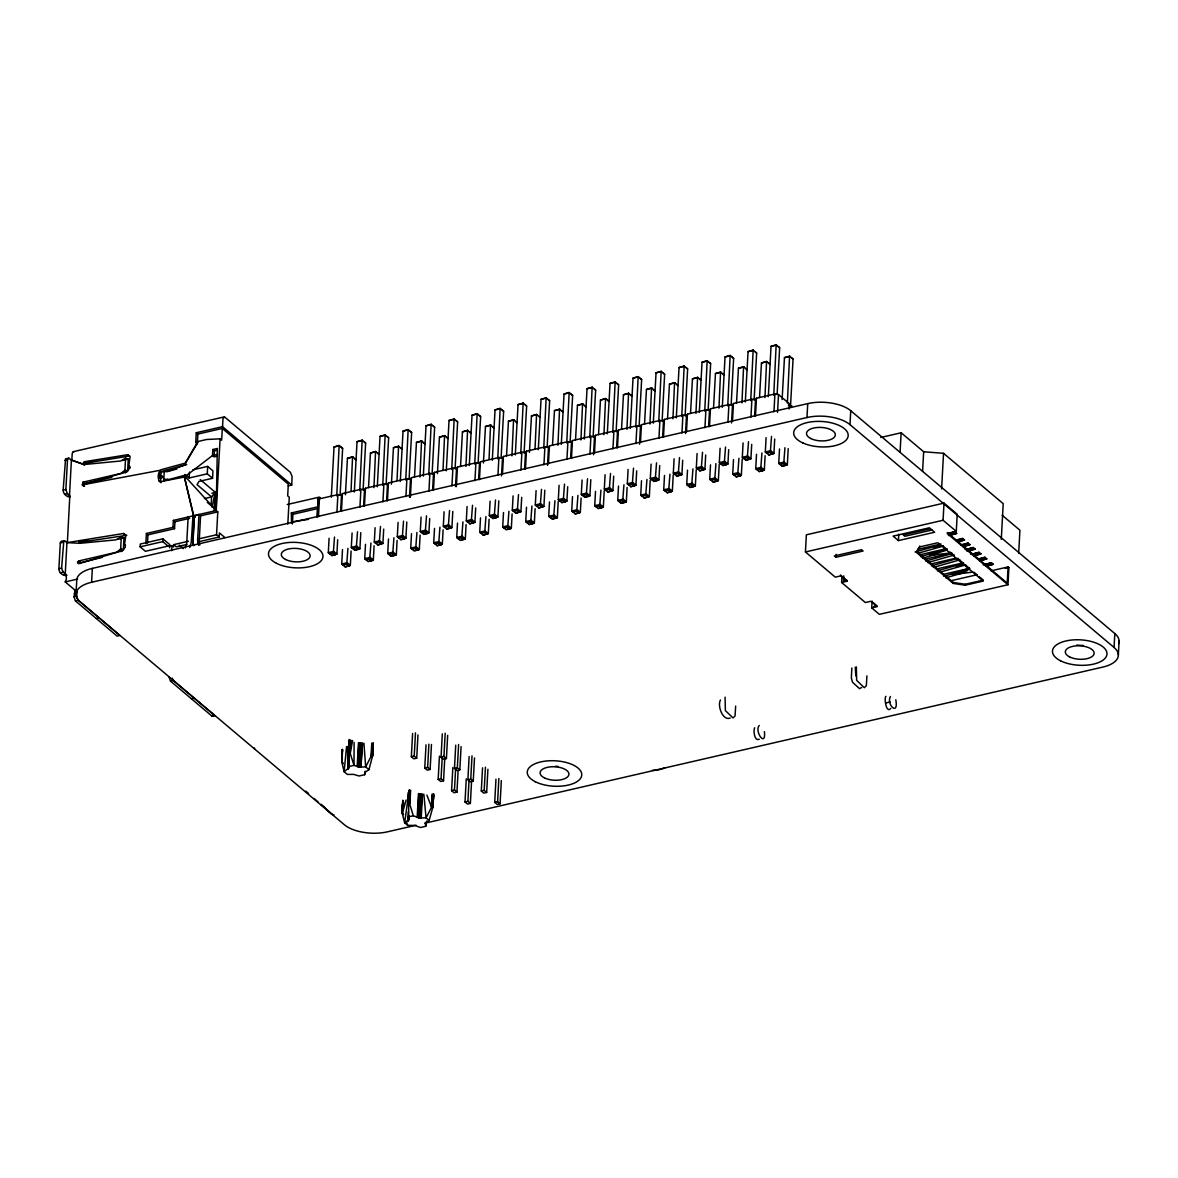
<?xml version="1.0" encoding="UTF-8"?>
<svg xmlns="http://www.w3.org/2000/svg" width="1178" height="1178" viewBox="0 0 1178 1178"><rect width="100%" height="100%" fill="white"/><g stroke="black" fill="none" stroke-linecap="round" stroke-linejoin="round"><path stroke-width="1.5" d="M354.122 742.42L353.989 765.361L359.437 766.981L365.681 766.922L368.95 769.676L364.753 772.503L364.665 774.712L359.069 775.993L353.606 774.373L347.363 774.432L344.109 771.678L341.767 761.813L342.371 749.458L342.194 761.592M402.743 800.333L402.125 812.864L404.658 822.789L408.781 819.755L408.53 792.426M856.362 666.895L856.656 680.354L864.328 687.716L866.345 685.714L866.92 675.877M74.008 596.79L75.436 600.913L96.198 618.435L98.908 617.802L78.16 600.294L76.717 596.731L76.909 592.652L74.199 593.27L76.997 592.387L74.994 591.106L74.008 596.79L76.717 596.171M169.072 677.011L170.501 681.134L191.263 698.642L193.987 698.024L173.225 680.516L172.268 678.13M197.771 541.939L219.196 537.006L216.546 534.768L217.797 511.87L216.207 510.53L217.326 448.479L212.806 449.525L212.482 455.547L185.358 476.339L184.622 475.294L169.043 479.49L163.83 479.166L163.757 480.55L167.998 479.52L163.757 480.55L164.302 470.655L169.514 470.64L185.52 464.824L185.55 463.116L198.493 441.382L206.636 439.497L220.095 438.82L221.67 440.16L222.303 428.439L197.86 434.078L196.27 432.738L222.539 426.686L291.717 485.056L288.212 485.866M346.568 746.646L344.109 771.678L348.717 767.982L349.056 739.504M885.974 696.331C883.898 697.126 886.077 714.148 890.759 708.464M890.435 696.492C885.93 704.267 898.873 716.99 895.795 699.732M408.015 816.958L413.287 815.75L419.088 817.841L426.053 817.856L432.562 805.192L432.886 795.017M407.941 799.096L404.658 822.789L407.735 825.38L414.715 825.41L420.502 827.486L425.773 826.279L425.199 822.995L429.131 820.448L432.93 806.901L431.884 806.017L432.252 795.4M348.07 769.057L349.262 747.088L348.393 766.642L353.989 765.361L349.483 751.004L349.895 740.432M77.38 592.166L65.232 581.917C69.06 574.952 62.508 573.583 61.609 568.105L63.833 540.614L67.367 542.616L123.484 533.487L125.84 535.18L124.456 545.164L125.369 544.958L125.236 547.269L122.556 550.627L78.69 563.717L77.468 562.848L78.779 560.949L116.858 552.173L120.657 548.919L121.29 537.006L123.999 537.934L123.366 549.67L121.084 551.657M402.449 810.597L402.817 802.144L402.096 812.246L402.685 802.998M432.93 806.901L433.43 796.151M409.37 790.247L408.884 801.173L413.287 815.75M432.989 806.474L433.445 794.237M363.899 743.2L365.681 766.922L372.101 754.303L372.572 744.128M432.282 805.443L432.753 795.135M349.071 740.8L348.393 752.138M349.483 740.388L348.57 751.387L349.144 740.726M373.176 743.392L372.587 755.805L368.95 769.676M403.509 802.63L402.95 809.374L403.156 802.542M408.795 790.556L407.927 803.101L410.047 803.278L407.927 803.764M342.518 749.738L341.885 762.416L343.181 763.639L342.827 762.829M342.047 761.371L342.224 757.719M349.262 750.857L350.278 740.417M403.023 813.365L403.539 814.587L402.302 813.527L402.92 800.731M409.002 790.364L408.265 801.555L408.869 791.395M409.635 791.218L409.399 801.644L410.15 791.395M432.974 805.237L433.077 795.062M433.048 805.737L433.637 793.781M349.954 751.667L350.499 740.756M433.018 805.487L433.533 795.356M372.646 755.407L373.205 744.717M66.498 575.409C62.655 576.027 58.826 572.611 58.9 568.738L60.299 542.97L61.123 541.232L64.746 540.893M70.091 496.851C66.454 497.057 63.097 493.729 63.156 490.122L65.585 458.728L69.222 458.389L71.402 460.142L84.418 464.662L85.935 463.057L129.33 456.019L127.754 454.693L84.36 461.717L82.828 463.602L84.418 465.074M121.29 537.006L115.959 539.863L79.736 543.323L67.367 542.616L69.841 495.364L67.308 493.611L65.88 489.503L67.485 459.832L68.309 458.109L69.222 458.389M65.246 573.981L66.94 542.646M69.502 495.364L71.402 460.142M75.996 594.375L76.747 580.474A31.482 14.681 3.1 0 1 92.355 568.37L807.725 403.612A31.482 14.681 3.1 0 1 850.737 410.724L1114.815 633.573A31.482 14.681 3.1 0 1 1118.644 643.63M416.055 825.233L387.371 831.845A31.482 14.681 3.1 0 1 344.359 824.733L80.281 601.899A31.482 14.681 3.1 0 1 91.59 582.271L92.355 568.37M111.866 477.384L84.639 483.495L83.712 486.102L82.327 484.88L83.049 482.155L121.128 473.379L124.912 470.125L125.56 458.198L128.269 459.14L127.622 470.876L125.354 472.864M130.316 467.695L128.726 466.37L130.11 456.372L127.754 454.693M188.48 541.232L173.696 544.634L173.578 546.96L171.988 545.62L168.056 546.077L145.409 551.289L140.123 546.828L140.285 544.045L162.917 538.832L169.779 544.619L169.603 547.873M145.836 543.5L146.381 533.487L172.975 527.361L174.565 528.701L147.957 534.827L146.381 533.487M147.5 543.161L147.957 534.827M160.871 482.671C156.939 480.035 157.454 471.892 161.519 469.595L185.27 463.116L196.991 443.031L195.754 442.427L196.27 432.738M159.192 476.648L159.339 473.733M160.002 475.073L162.903 476.913C160.812 479.873 159.325 476.692 159.648 474.896M168.056 546.077L162.77 541.615L162.917 538.832M171.708 550.7L171.988 545.62M172.975 527.361L173.357 520.411L193.472 515.773L195.224 517.068M174.565 528.701L174.948 521.736L173.357 520.411M211.127 505.45L211.598 496.925L197.065 484.673L198.964 481.404L212.555 478.283L207.269 473.821L189.157 477.988L189.481 472.054M188.141 516.995L186.728 542.955L185.226 547.991M192.971 516.082L191.219 542.513L189.746 547.49M197.86 434.078L197.33 443.767L195.754 442.427M192.809 543.853L194.193 518.217L192.618 516.892M193.825 545.679L193.03 542.086L194.193 515.861L198.994 514.506L197.595 540.452L198.684 545.399M198.994 514.506L200.584 515.831L199.185 541.792L199.862 544.928M207.269 473.821L207.667 466.4L192.853 469.816M212.555 478.283L212.953 470.861L207.667 466.4M214.146 455.385L214.381 450.865L212.806 449.525M214.19 510.295L215.162 492.183L200.201 479.549M214.764 509.868L215.162 492.183L211.598 496.925L204.457 498.574M216.207 510.53L185.226 476.604L184.431 477.178L193.737 515.714L216.207 510.53L220.095 438.82M222.539 426.686L223.01 418.558L224.615 416.968L290.421 472.334L292.085 476.486L291.717 485.056M219.196 537.006L219.417 532.927L224.939 537.58M287.815 524.092L289.273 497.19L287.682 495.864L288.315 484.143L222.303 428.439M320.313 497.572C316.028 495.864 318.561 505.774 317.604 506.908L291.349 512.96L291.555 523.341L293.558 521.604L308.43 519.38M292.409 523.989L292.924 514.3L291.349 512.96M316.926 517.039L317.383 508.66L292.924 514.3M317.618 516.538L318.487 500.488L319.429 498.854L337.895 494.598L341.487 495.202L342.43 493.567L360.895 489.312L364.488 489.901L365.43 488.266L383.895 484.011L387.488 484.6L388.431 482.965L406.896 478.71L410.489 479.299L411.431 477.664L429.896 473.409L433.489 474.012L434.432 472.378L452.912 468.122L456.49 468.711L457.432 467.077L475.912 462.821L479.49 463.41L480.433 461.776L498.912 457.52L502.491 458.109L503.433 456.475L521.913 452.234L525.491 452.823L526.433 451.189L544.913 446.933L548.492 447.522L549.434 445.888L567.914 441.632L571.492 442.221L572.434 440.587L590.914 436.331L594.492 436.935L595.435 435.3L613.915 431.045L617.493 431.634L618.435 429.999L636.915 425.744L640.493 426.333L641.436 424.698L659.916 420.443L663.494 421.032L664.436 419.397L682.916 415.142L686.494 415.746L687.437 414.111L705.916 409.856L709.495 410.445L710.437 408.81L728.917 404.555L732.495 405.144L733.438 403.509L751.917 399.254L755.496 399.857L756.438 398.208L774.918 393.967L778.496 394.556L789.275 403.642L788.98 408.987M318.458 516.686L319.429 498.854M329.089 538.287L328.309 552.644L331.813 555.589L336.908 554.072L337.688 539.715M331.312 497.219L334.037 446.977L339.146 445.461L336.746 495.967M334.523 537.035L333.315 552.983L329.693 553.807L328.309 552.644L333.742 551.392L336.908 554.072M336.937 512.43L337.895 494.598M340.103 495.054L342.636 448.406L339.146 445.461M340.619 511.237L341.487 495.202M341.458 511.385L342.43 493.567M342.503 549.611L341.723 563.967L345.228 566.913L350.322 565.396L351.103 551.024M347.937 548.359L346.73 564.291L343.107 565.131L341.723 563.967L347.157 562.716L350.322 565.396L345.228 566.913M351.029 491.138L352.561 456.784L347.451 458.301L345.419 494.76M352.089 532.986L351.309 547.343L354.814 550.303L359.908 548.771L360.792 532.618M354.298 492.021L357.037 441.691L362.147 440.16L359.746 490.681M357.523 531.734L356.316 547.682L352.693 548.506L351.309 547.343L356.743 546.091L359.908 548.771L354.814 550.303M359.938 507.129L360.895 489.312M352.59 740.55L350.367 752.727L348.305 753.449L348.968 741.08M349.115 745.438L347.819 769.234L347.539 746.469M363.104 489.754L365.636 443.105L362.147 440.16M348.467 768.645L349.262 754.008M348.659 768.218L349.262 756.556M349.454 753.581L349.66 749.237M363.619 505.936L364.488 489.901M364.458 506.084L365.43 488.266M365.504 544.31L364.724 558.666L368.228 561.611L373.323 560.095L374.103 545.738M357.184 766.495L358.465 742.7M357.611 766.628L358.892 742.832M358.053 766.745L359.349 742.95M358.495 766.849L359.791 743.053M358.981 766.922L360.262 743.127M370.937 543.058L369.73 559.005L366.108 559.83L364.724 558.666L370.157 557.415L373.323 560.095L369.259 561.037M373.941 487.648L375.561 451.483L370.452 453.015L368.508 487.633M359.437 766.981L360.733 743.185M359.938 767.025L361.219 743.23M360.409 767.04L361.705 743.244M362.206 743.244L360.924 767.04L362.574 743.23M375.09 527.7L374.309 542.057L377.814 545.002L382.909 543.47L383.689 529.113M377.299 486.72L380.038 436.39L385.147 434.873L382.747 485.38M380.523 526.448L379.316 542.381L375.694 543.22L374.309 542.057L379.743 540.805L382.909 543.47M382.938 501.843L383.895 484.011M371.762 743.038L371.07 755.878L372.381 756.688L372.675 751.24M372.381 756.688L371.512 755.069L372.086 744.467M386.104 484.467L388.637 437.818L385.147 434.873M373.087 743.289L372.646 754.421L373.249 743.48M372.66 755.054L373.308 743.097M386.62 500.65L387.488 484.6M387.459 500.797L388.431 482.965M388.504 539.009L387.724 553.365L391.229 556.325L396.323 554.794L397.104 540.437M393.938 537.757L392.73 553.704L389.108 554.529L387.724 553.365L393.157 552.114L396.323 554.794L391.229 556.325M397.03 480.55L398.562 446.182L393.452 447.714L391.42 484.158M398.09 522.399L397.31 536.756L400.814 539.701L405.909 538.184L406.793 522.031M400.299 481.434L403.038 431.089L408.148 429.572L405.747 480.079M403.524 521.147L402.316 537.08L398.694 537.919L397.31 536.756L402.743 535.504L405.909 538.184L400.814 539.701M405.939 496.542L406.896 478.71M409.105 479.166L411.637 432.517L408.148 429.572M409.517 497.131L410.489 479.299M410.371 497.278L411.431 477.664M411.505 533.722L410.724 548.079L414.229 551.024L419.324 549.493L420.104 535.136M416.938 532.471L415.731 548.403L412.109 549.242L410.724 548.079L416.158 546.828L419.324 549.493L415.26 550.435M419.942 477.046L421.562 440.896L416.452 442.413L414.509 477.046M402.64 810.67L403.141 801.511M421.091 517.098L420.31 531.455L423.815 534.4L428.91 532.883L429.69 518.526M423.3 476.133L426.038 425.803L431.148 424.271L428.748 474.778M408.56 792.014L408 802.468L409.856 802.63L410.666 790.158M407.676 821.11L408.177 811.951M417.969 734.939L416.703 758.146L413.831 758.809L411.343 756.718L412.609 733.511M407.971 820.904L408.177 817.252M408.236 820.698L408.427 817.046M408.457 820.477L408.795 816.59M408.737 820.006L408.972 816.104M409.62 803.543L409.87 799.626M426.524 515.846L425.317 531.793L421.695 532.618L420.31 531.455L425.744 530.203L428.91 532.883L423.815 534.4M416.703 758.146L414.229 756.055L415.481 732.849M428.939 491.241L429.896 473.409M432.105 473.865L434.638 427.216L431.148 424.271M432.62 490.048L433.489 474.012M433.46 490.195L434.432 472.378M417.174 817.311L418.47 793.516M417.601 817.473L418.897 793.678M418.072 817.62L419.353 793.825M418.558 817.738L419.854 793.957M434.505 528.421L433.725 542.778L437.229 545.723L442.324 544.207L443.105 529.835M419.088 817.841L420.384 794.046M419.589 817.915L420.885 794.119M420.134 817.959L421.429 794.163M420.664 817.988L421.96 794.193M421.209 817.988L422.49 794.193M431.472 744.481L430.117 769.47L427.246 770.132L424.757 768.041L426.024 744.835M439.939 527.17L438.731 543.102L435.109 543.941L433.725 542.778L439.158 541.527L442.324 544.207L437.229 545.723M443.031 469.948L444.562 435.595L439.453 437.112L437.421 473.571M430.117 769.47L427.643 767.379L428.895 744.172M444.091 511.797L443.311 526.168L446.815 529.113L451.91 527.582L452.794 511.429M446.3 470.832L449.039 420.502L454.148 418.97L451.748 469.492M432.562 805.192L433.268 794.222L432.679 807.872L431.442 806.827L432.135 793.972M433.033 806.076L433.563 794.325M449.525 510.545L448.317 526.492L444.695 527.332L443.311 526.168L448.744 524.917L451.91 527.582L446.815 529.113M451.94 485.94L452.912 468.122M444.798 757.587L443.546 780.793L440.66 781.456L438.172 779.365L439.438 756.158M455.106 468.579L457.638 421.915L454.148 418.97M455.518 486.543L456.49 468.711M447.669 735.308L446.418 758.514L443.532 759.177L441.058 757.086L442.31 733.879M456.372 486.691L457.432 467.077M443.546 780.793L441.058 778.702L442.221 757.277M446.418 758.514L443.929 756.423L445.196 733.217M457.506 523.12L456.725 537.477L460.23 540.422L465.325 538.906L466.105 524.549M462.939 521.869L461.732 537.816L458.109 538.64L456.725 537.477L462.159 536.226L465.325 538.906L461.261 539.848M465.943 466.459L467.563 430.294L462.453 431.825L460.524 466.444M458.109 770.692L456.961 792.117L454.075 792.779L451.586 790.674L452.853 767.467M467.092 506.511L466.311 520.867L469.816 523.812L474.911 522.281L475.691 507.924M469.3 465.546L472.039 415.201L477.149 413.684L474.749 464.191M461.084 746.631L459.832 769.838L456.946 770.5L454.472 768.409L455.724 745.188M456.961 792.117L454.472 790.011L455.636 768.601M459.832 769.838L457.344 767.747L458.61 744.525M472.525 505.259L471.318 521.191L467.695 522.031L466.311 520.867L471.745 519.616L474.911 522.281L469.816 523.812M474.94 480.653L475.912 462.821M478.106 463.278L480.639 416.629L477.149 413.684M478.621 479.461L479.49 463.41M479.461 479.608L480.433 461.776M471.627 780.219L470.375 803.425L467.489 804.088L465.001 801.997L466.267 778.791M480.506 517.819L479.726 532.191L483.23 535.136L488.325 533.605L489.106 519.248M474.498 757.94L473.247 781.161L470.361 781.824L467.887 779.718L469.139 756.512M470.375 803.425L467.887 801.335L469.05 779.91M473.247 781.161L470.758 779.056L472.025 755.849M485.94 516.568L484.732 532.515L481.11 533.354L479.726 532.191L485.159 530.939L488.325 533.605L483.23 535.136M489.047 459.361L490.563 424.993L485.454 426.524L483.422 462.969M490.092 501.21L489.312 515.566L492.816 518.511L497.911 516.995L498.795 500.841M492.301 460.245L495.04 409.9L500.149 408.383L497.749 458.89M495.526 499.958L494.318 515.89L490.696 516.73L489.312 515.566L494.745 514.315L497.911 516.995L492.816 518.511M497.941 475.352L498.912 457.52M487.913 769.263L486.661 792.47L483.79 793.133L481.301 791.042L482.553 767.835M501.106 457.977L503.639 411.328L500.149 408.383M486.661 792.47L484.187 790.379L485.439 767.173M501.519 475.941L502.491 458.109M502.461 474.307L503.433 456.475M503.507 512.533L502.726 526.89L506.231 529.835L511.326 528.304L512.106 513.947M508.94 511.281L507.733 527.214L504.11 528.053L502.726 526.89L508.16 525.638L511.326 528.304L507.262 529.246M511.944 455.857L513.564 419.707L508.454 421.223L506.525 455.857M501.342 780.587L500.076 803.794L497.204 804.456L494.716 802.365L495.967 779.159M513.093 495.909L512.312 510.265L515.817 513.21L520.912 511.694L521.692 497.337M515.301 454.944L518.04 404.614L523.15 403.082L520.75 453.589M500.076 803.794L497.602 801.703L498.854 778.496M518.526 494.657L517.319 510.604L513.696 511.429L512.312 510.265L517.746 509.014L520.912 511.694L515.817 513.21M520.941 470.051L521.913 452.234M524.107 452.676L526.64 406.027L523.15 403.082M524.622 468.859L525.491 452.823M525.462 469.006L526.433 451.189M526.507 507.232L525.727 521.589L529.231 524.534L534.341 523.017L535.106 508.66M531.941 505.98L530.733 521.913L527.111 522.752L525.727 521.589L531.16 520.337L534.341 523.017L529.231 524.534M535.048 448.774L536.564 414.406L531.455 415.922L529.423 452.381M536.093 490.608L535.313 504.979L538.817 507.924L543.912 506.393L544.796 490.239M538.302 449.643L541.041 399.313L546.15 397.781L543.75 448.303M541.527 489.356L540.319 505.303L536.697 506.142L535.313 504.979L540.746 503.728L543.912 506.393L538.817 507.924M543.941 464.75L544.913 446.933M547.122 447.39L549.64 400.741L546.15 397.781M547.52 465.354L548.492 447.522M548.462 463.72L549.434 445.888M549.508 501.931L548.727 516.288L552.232 519.233L557.341 517.716L558.21 501.563M554.941 500.679L553.734 516.627L550.111 517.451L548.727 516.288L554.161 515.036L557.341 517.716L553.262 518.659M557.945 445.269L559.565 409.105L554.455 410.636L552.526 445.255M559.094 485.321L558.313 499.678L561.818 502.623L566.913 501.092L567.693 486.735M561.302 444.356L564.041 394.012L569.151 392.495L566.751 443.002M564.527 484.07L563.32 500.002L559.697 500.841L558.313 499.678L563.747 498.427L566.913 501.092L561.818 502.623M566.942 459.464L567.914 441.632M570.123 442.089L572.641 395.44L569.151 392.495M570.623 458.271L571.492 442.221M571.477 458.419L572.434 440.587M572.508 496.63L571.728 511.002L575.232 513.947L580.342 512.415L581.107 498.058M577.942 495.378L576.734 511.326L573.112 512.165L571.728 511.002L577.161 509.75L580.342 512.415L575.232 513.947M580.945 439.968L582.565 403.804L577.456 405.335L575.527 439.968M582.094 480.02L581.314 494.377L584.818 497.322L589.928 495.805L590.796 479.652M584.303 439.055L587.042 388.711L592.151 387.194L589.751 437.701M587.527 478.769L586.32 494.716L582.698 495.54L581.314 494.377L586.747 493.126L589.928 495.805L584.818 497.322M589.942 454.163L590.914 436.331M593.123 436.788L595.641 390.139L592.151 387.194M593.521 454.752L594.492 436.935M594.478 453.118L595.435 435.3M595.508 491.344L594.728 505.701L598.233 508.646L603.342 507.129L604.211 490.961M600.942 490.092L599.735 506.025L596.112 506.864L594.728 505.701L600.162 504.449L603.342 507.129L599.263 508.057M603.946 434.667L605.566 398.517L600.456 400.034L598.527 434.667M605.094 474.719L604.314 489.076L607.819 492.036L612.928 490.504L613.694 476.148M607.303 433.754L610.042 383.424L615.152 381.893L612.751 432.414M610.528 473.468L609.321 489.415L605.698 490.239L604.314 489.076L609.748 487.825L612.928 490.504L607.819 492.036M612.943 448.862L613.915 431.045M616.123 431.487L618.641 384.838L615.152 381.893M616.624 447.669L617.493 431.634M617.478 447.817L618.435 429.999M618.509 486.043L617.728 500.4L621.233 503.345L626.343 501.828L627.108 487.471M623.942 484.791L622.735 500.738L619.113 501.563L617.728 500.4L623.162 499.148L626.343 501.828L621.233 503.345M626.946 429.381L628.566 393.216L623.456 394.748L621.528 429.366M628.095 469.433L627.314 483.79L630.819 486.735L635.929 485.203L636.694 470.847M630.304 428.453L633.042 378.123L638.152 376.607L635.752 427.113M633.528 468.181L632.321 484.114L628.699 484.953L627.314 483.79L632.748 482.538L635.929 485.203L630.819 486.735M635.943 443.576L636.915 425.744M639.124 426.2L641.642 379.552L638.152 376.607M639.521 444.165L640.493 426.333M640.479 442.53L641.436 424.698M641.509 480.742L640.729 495.099L644.233 498.058L649.343 496.527L650.212 480.374M646.943 479.49L645.735 495.437L642.113 496.277L640.729 495.099L646.162 493.847L649.343 496.527L644.233 498.058M649.947 424.08L651.567 387.915L646.457 389.447L644.528 424.065M651.095 464.132L650.315 478.489L653.819 481.434L658.929 479.917L659.695 465.546M653.304 423.167L656.043 372.822L661.152 371.306L658.752 421.812M656.529 462.88L655.321 478.813L651.699 479.652L650.315 478.489L655.748 477.237L658.929 479.917L653.819 481.434M658.944 438.275L659.916 420.443M662.124 420.899L664.642 374.251L661.152 371.306M662.625 437.082L663.494 421.032M663.479 437.229L664.436 419.397M664.51 475.456L663.729 489.812L667.234 492.757L672.343 491.226L673.212 475.073M669.943 474.204L668.736 490.136L665.114 490.976L663.729 489.812L669.163 488.561L672.343 491.226L667.234 492.757M672.947 418.779L674.567 382.629L669.457 384.146L667.528 418.779M674.096 458.831L673.315 473.188L676.82 476.133L681.929 474.616L682.695 460.259M676.305 417.866L679.043 367.536L684.153 366.005L681.753 416.511M679.529 457.579L678.322 473.527L674.699 474.351L673.315 473.188L678.749 471.936L681.929 474.616L676.82 476.133M681.944 432.974L682.916 415.142M685.125 415.598L687.643 368.95L684.153 366.005M685.537 433.563L686.494 415.746M686.479 431.928L687.437 414.111M687.51 470.155L686.73 484.511L690.234 487.456L695.344 485.94L696.213 469.786M692.944 468.903L691.736 484.835L688.114 485.675L686.73 484.511L692.163 483.26L695.344 485.94L690.234 487.456M695.948 413.478L697.567 377.328L692.458 378.845L690.529 413.478M697.096 453.53L696.316 467.902L699.82 470.847L704.93 469.315L705.696 454.958M699.305 412.565L702.044 362.235L707.153 360.704L704.753 411.225M702.53 452.278L701.322 468.226L697.7 469.065L696.316 467.902L701.749 466.65L704.93 469.315L699.82 470.847M704.945 427.673L705.916 409.856M708.125 410.312L710.643 363.649L707.153 360.704M708.626 426.495L709.495 410.445M709.48 426.642L710.437 408.81M710.511 464.854L709.73 479.21L713.235 482.155L718.344 480.639L719.213 464.485M715.944 463.602L714.737 479.549L711.114 480.374L709.73 479.21L715.164 477.959L718.344 480.639L713.235 482.155M718.948 408.192L720.568 372.027L715.458 373.559L713.529 408.177M720.097 448.244L719.316 462.601L722.821 465.546L727.93 464.014L728.696 449.657M722.305 407.279L725.044 356.934L730.154 355.417L727.754 405.924M725.53 446.992L724.323 462.925L720.7 463.764L719.316 462.601L724.75 461.349L727.93 464.014L722.821 465.546M727.945 422.387L728.917 404.555M731.126 405.011L733.644 358.362L730.154 355.417M731.538 422.976L732.495 405.144M732.48 421.341L733.438 403.509M720.45 700.026C717.152 705.74 722.762 721.142 730.198 718.05M733.511 459.553L732.731 473.924L736.235 476.869L741.345 475.338L742.214 459.184M725.074 697.185L725.368 710.584L733.04 717.947L735.057 715.959L735.646 706.108M738.945 458.301L737.737 474.248L734.115 475.087L732.731 473.924L738.164 472.672L741.345 475.338L736.235 476.869M741.949 402.891L743.568 366.726L738.459 368.258L736.53 402.876M743.097 442.943L742.317 457.3L745.821 460.245L750.931 458.728L751.697 444.371M745.321 401.978L748.045 351.633L753.154 350.116L750.754 400.623M748.531 441.691L747.323 457.624L743.701 458.463L742.317 457.3L747.75 456.048L750.931 458.728L745.821 460.245M750.946 417.086L751.917 399.254M754.126 399.71L756.644 353.061L753.154 350.116M754.627 415.893L755.496 399.857M755.481 416.04L756.438 398.208M756.512 454.266L755.731 468.623L759.236 471.568L764.345 470.037L765.111 455.68M761.945 453.015L760.738 468.947L757.115 469.786L755.731 468.623L761.165 467.371L764.345 470.037L759.236 471.568M764.949 397.59L766.569 361.44L761.459 362.957L759.53 397.59M766.098 437.642L765.317 451.999L768.822 454.944L773.931 453.427L774.697 439.07M768.321 396.677L771.045 346.347L776.155 344.815L773.755 395.322M754.627 727.768C753.198 730.375 754.362 741.772 759.28 739.239M771.531 436.39L770.324 452.337L766.701 453.162L765.317 451.999L770.751 450.747L773.931 453.427L768.822 454.944M773.946 411.785L774.918 393.967M759.221 725.515C754.111 731.347 766.112 748.163 764.419 731.641M777.127 394.409L779.645 347.76L776.155 344.815M777.539 412.374L778.496 394.556M779.512 448.965L778.746 463.322L782.236 466.267L787.346 464.75L788.215 448.597M784.946 447.714L783.738 463.661L780.116 464.485L778.746 463.322L784.165 462.07L787.346 464.75L782.236 466.267M787.375 403.067L789.569 356.139L784.46 357.656L782.118 399.578M790.541 405.733L793.059 359.084L789.569 356.139M91.59 582.271L806.974 417.527L807.725 403.612M841.887 577.382L841.622 582.492L847.056 581.24L840.709 575.895L835.276 577.146L805.443 551.967L806.37 534.812L944.005 503.109L957.213 514.256L956.286 531.396L947.23 533.487L1007.97 584.744L879.377 614.356L871.72 607.892L872.088 601.089M835.909 557.282L834.333 555.942L861.501 549.699L863.076 551.024L835.909 557.282L836.071 554.323M425.022 823.172L1102.741 667.101A31.482 14.681 3.1 0 0 1114.064 647.473L849.986 424.64L850.737 410.724M843.772 575.88L843.477 581.122L846.805 580.356L847.056 581.24M851.841 667.985L851.355 677.924L852.533 682.253L859.542 688.659L861.619 687.496M900.08 452.381L901.141 432.768L880.761 437.465M898.416 540.584L893.13 536.123L929.354 527.788L934.64 532.235L898.416 540.584L898.755 534.223M916.543 552.453L919.753 546.901L937.865 542.734L983.291 581.063L965.18 585.23L953.267 583.434L916.543 552.453L919.002 547.328M922.595 471.377L923.655 451.763L901.141 432.768M919.753 546.901L919.812 545.944M929.825 555.398L929.884 554.44L946.744 549.213L946.685 550.17L929.825 555.398L950.057 553.012L950.101 552.055L954.239 555.545M941.605 488.958L943.534 453.309L923.655 451.763M956.286 531.396L943.077 520.264L944.005 503.109M952.516 574.54L952.56 573.583L969.42 568.356L969.376 569.313L952.516 574.54L972.733 572.155M953.267 583.434L953.311 582.477L916.587 551.495M965.18 585.23L965.238 584.273L983.35 580.106L980.17 577.426M979.065 577.5L979.124 576.543M1001.285 539.318L1003.214 503.669L943.534 453.309M991.125 570.829L1008.103 566.913L1007.219 583.11L947.289 532.53M1007.97 584.744L1008.898 567.59L1008.103 566.913M1018.675 553.395L1019.927 530.218L1002.154 515.228M1114.064 647.473L1114.815 633.573M1118.349 654.997L1119.1 641.082M164.213 472.157L164.302 470.655M341.826 761.209L342.371 750.283M349.483 751.004L350.087 740.417M341.723 761.577L342.459 749.385M402.125 812.864L402.847 800.451M214.646 509.838L215.648 493.538M409.635 802.085L410.268 791.616M372.101 754.303L372.734 744.187M402.891 809.36L403.318 802.601M409.561 790.217L408.471 801.29L409.178 790.305M431.884 806.017L432.547 795.43M348.393 766.642L349.424 750.622M350.941 740.211L350.161 752.153L348.305 752.742L350.367 752.727M348.305 753.449L349.233 741.418M364.665 774.712L365.18 771.251M425.773 826.279L426.539 821.095M212.055 507.276L215.162 492.183M402.302 813.527L406.115 799.995M78.838 543.073L79.559 540.687M254.463 748.03L254.669 749.105M79.427 562.966L77.601 562.024L79.427 562.966L102.265 557.371M186.772 464.471L162.667 471.082L160.341 474.528L162.903 476.913M158.927 477.812L160.782 478.739L160.576 482.42M74.994 591.106L75.952 590.119M68.044 496.615L69.266 495.261M63.789 575.217L65.011 573.877M159.913 476.678L161.312 475.573M224.041 416.953L73.257 451.689L72.241 453.28L71.829 460.112L84.006 464.53L120.819 460.981L125.56 458.198M212.217 716.327L214.941 715.709L194.193 698.201L191.469 698.834L212.217 716.327L213.91 715.414M80.884 542.189L126.812 535.283M121.511 473.1L127.622 470.876L124.912 470.125M117.24 551.908L123.366 549.67L120.657 548.919M165.627 471.686L168.469 470.758M84.036 486.249L82.327 484.88L126.826 471.833L129.506 468.476L129.639 466.149L128.726 466.37M949.556 533.339L954.843 531.838L956.698 533.398L949.645 535.401M915.115 552.011L939.779 544.987M955.638 540.466L962.691 538.464L964.532 540.01L957.493 542.027M918.722 553.071L943.387 546.047M920.607 556.649L947.038 549.125M961.145 545.105L968.198 543.102L970.039 544.663L962.986 546.666M922.462 558.21L936.554 554.19M925.805 561.037L952.236 553.513M966.343 549.493L973.381 547.49L975.237 549.051L968.183 551.054M927.66 562.598L954.092 555.074M931.518 565.852L957.95 558.328M972.056 554.308L979.095 552.305L980.95 553.866L973.897 555.869M933.374 567.413L959.805 559.889M937.408 570.829L963.84 563.305M977.946 559.285L984.999 557.282L986.84 558.843L979.787 560.846M941.016 571.89L965.695 564.866M943.872 576.278L968.537 569.254M984.41 564.733L991.449 562.731L993.304 564.291L986.251 566.294M945.713 577.838L966.873 571.816M166.893 471.73L176.818 469.021M948.246 533.56L954.843 531.838M948.452 535.548L956.698 533.398M956.094 540.172L962.691 538.464M957.935 541.733L964.532 540.01M961.601 544.825L968.198 543.102M963.442 546.371L970.039 544.663M965.135 549.625L973.381 547.49M966.991 551.186L975.237 549.051M970.849 554.455L979.095 552.305M974.353 555.589L980.95 553.866M978.403 558.99L984.999 557.282M980.243 560.551L986.84 558.843M983.203 564.88L991.449 562.731M986.708 566L993.304 564.291M407.927 803.101L409.856 802.63M64.761 460.465L67.485 459.832M85.184 463.072L94.107 461.025M214.381 450.865L217.4 450.173M217.002 454.517L212.482 455.547L214.057 456.887L217.076 456.195M63.156 490.122L65.88 489.503M64.599 494.245L67.308 493.611M334.037 446.977L339.47 445.74M357.037 441.691L362.471 440.439M380.038 436.39L385.471 435.138M403.038 431.089L408.471 429.837M426.038 425.803L431.472 424.551M449.039 420.502L454.472 419.25M472.039 415.201L477.473 413.949M495.04 409.9L500.473 408.648M518.04 404.614L523.474 403.362M541.041 399.313L546.474 398.061M564.041 394.012L569.475 392.76M587.042 388.711L592.475 387.474M610.042 383.424L615.476 382.173M633.042 378.123L638.476 376.872M656.043 372.822L661.476 371.571M679.043 367.536L684.477 366.284M702.044 362.235L707.477 360.983M725.044 356.934L730.478 355.682M748.045 351.633L753.478 350.381M771.045 346.347L776.479 345.095M347.451 458.301L352.885 457.049M370.452 453.015L375.885 451.763M393.452 447.714L398.886 446.462M416.452 442.413L421.886 441.161M439.453 437.112L444.886 435.86M462.453 431.825L467.887 430.574M485.454 426.524L490.887 425.273M508.454 421.223L513.888 419.972M531.455 415.922L536.888 414.671M554.455 410.636L559.889 409.384M577.456 405.335L582.889 404.083M600.456 400.034L605.89 398.782M623.456 394.748L628.89 393.496M646.457 389.447L651.89 388.195M669.457 384.146L674.891 382.894M692.458 378.845L697.891 377.593M715.458 373.559L720.892 372.307M738.459 368.258L743.892 367.006M761.459 362.957L766.893 361.705M784.46 357.656L789.893 356.404M211.849 493.229L215.368 492.419M60.299 542.97L63.008 542.336M80.929 541.865L88.055 540.231M174.948 521.736L189.717 518.335M200.584 515.831L217.797 511.87M287.182 504.537L319.105 497.175M140.123 546.828L162.77 541.615M58.9 568.738L61.609 568.105M199.347 538.729L216.546 534.768M60.328 572.847L63.052 572.228M187.052 544.398L176.347 546.872L173.696 544.634M65.232 581.917L77.615 579.075M75.436 600.913L78.16 600.294M335.553 554.382L331.813 555.589M381.554 543.794L377.814 545.002M170.501 681.134L173.225 680.516M805.443 551.967L943.077 520.264M930.414 528.672L903.246 534.93L904.822 536.27L931.989 530.012M917.868 549.331L940.986 544M933.948 547.608L941.06 545.974M919.812 554.794L946.494 548.639M925.01 559.182L951.691 553.027M930.723 563.997L955.623 558.254M936.613 568.974L963.295 562.819M956.256 566.427L963.368 564.792M943.077 574.422L969.759 568.267M950.661 580.813L977.342 574.673M1005.32 568.414L1008.898 567.59M873.59 606.523L876.903 605.757L873.104 602.547M871.72 607.892L877.154 606.641L870.822 601.295L865.388 602.547L841.622 582.492M411.343 756.718L414.229 756.055M441.058 757.086L443.929 756.423M424.757 768.041L427.643 767.379M454.472 768.409L457.344 767.747M438.172 779.365L441.058 778.702M467.887 779.718L470.758 779.056M451.586 790.674L454.472 790.011M481.301 791.042L484.187 790.379M885.62 703.001L890.141 701.955M465.001 801.997L467.887 801.335M494.716 802.365L497.602 801.703M122.203 460.48L128.269 459.14M117.933 539.274L123.999 537.934M84.566 484.452L160.237 470.272M73.257 451.689L74.052 451.763M929.884 554.44L934.934 553.851M952.56 573.583L957.626 572.994M194.782 517.23L193.472 515.773L184.431 477.178L186.006 478.504L186.536 476.634L160.871 481.596L159.001 481.095M333.934 814.896L331.798 814.189L320.872 804.471M953.311 582.477L965.238 584.273M788.332 405.276L791.91 405.88M184.431 477.178L186.286 478.415L184.784 477.031M371.512 755.069L372.587 755.805M184.622 475.294L186.536 476.634M778.26 346.597L779.645 347.76M791.675 357.921L793.059 359.084M755.26 351.898L756.644 353.061M768.674 363.222L770.059 364.385L766.569 361.44M732.26 357.199L733.644 358.362M745.674 368.508L747.058 369.686L743.568 366.726M709.259 362.485L710.643 363.649M722.674 373.809L724.058 374.972L720.568 372.027M686.259 367.786L687.643 368.95M699.673 379.11L701.057 380.273L697.567 377.328M663.258 373.087L664.642 374.251M676.673 384.411L678.057 385.574L674.567 382.629M640.258 378.388L641.642 379.552M653.672 389.697L655.056 390.86L651.567 387.915M617.257 383.675L618.641 384.838M630.672 394.998L632.056 396.161L628.566 393.216M594.257 388.976L595.641 390.139M607.671 400.299L609.055 401.462L605.566 398.517M571.256 394.277L572.641 395.44M584.671 405.6L586.055 406.763L582.565 403.804M548.256 399.578L549.64 400.741M561.67 410.886L563.055 412.05L559.565 409.105M525.255 404.864L526.64 406.027M502.255 410.165L503.639 411.328M515.669 421.488L517.054 422.652L513.564 419.707M479.255 415.466L480.639 416.629M492.669 426.775L494.053 427.953L490.563 424.993M456.254 420.752L457.638 421.915M469.669 432.076L471.053 433.239L467.563 430.294M433.254 426.053L434.638 427.216M446.668 437.377L448.052 438.54L444.562 435.595M410.253 431.354L411.637 432.517M423.668 442.678L425.052 443.841L421.562 440.896M387.253 436.655L388.637 437.818M400.667 447.964L402.051 449.127L398.562 446.182M364.252 441.941L365.636 443.105M377.667 453.265L379.051 454.428L375.561 451.483M341.252 447.242L342.636 448.406M354.666 458.566L356.05 459.729L352.561 456.784M942.96 546.032L946.744 549.213M958.391 559.049L962.529 562.539M965.283 564.866L969.42 568.356M974.059 572.272L976.591 574.408M770.324 452.337L772.444 454.119M783.738 463.661L785.859 465.443M747.323 457.624L749.444 459.42M760.738 468.947L762.858 470.729M724.323 462.925L726.443 464.706M737.737 474.248L739.858 476.03M840.459 574.997L846.805 580.356M701.322 468.226L703.443 470.007M714.737 479.549L716.857 481.331M678.322 473.527L680.442 475.308M691.736 484.835L693.857 486.617M655.321 478.813L657.442 480.595M668.736 490.136L670.856 491.918M632.321 484.114L634.441 485.896M645.735 495.437L647.856 497.219M536.564 414.406L540.054 417.351M609.321 489.415L611.441 491.197M622.735 500.738L624.855 502.52M586.32 494.716L588.44 496.498M599.735 506.025L601.855 507.806M563.32 500.002L565.44 501.784M576.734 511.326L578.854 513.107M540.319 505.303L542.44 507.085M553.734 516.627L555.854 518.408M517.319 510.604L519.439 512.386M530.733 521.913L532.854 523.709M494.318 515.89L496.439 517.687M507.733 527.214L509.853 528.996M471.318 521.191L473.438 522.973M484.732 532.515L486.853 534.297M448.317 526.492L450.438 528.274M461.732 537.816L463.852 539.598M425.317 531.793L427.437 533.575M438.731 543.102L440.852 544.884M402.316 537.08L404.437 538.861M415.731 548.403L417.851 550.185M379.316 542.381L381.436 544.162M392.73 553.704L394.851 555.486M356.316 547.682L358.436 549.463M369.73 559.005L371.85 560.787M333.315 552.983L335.435 554.764M346.73 564.291L348.85 566.073M185.034 474.513L189.157 477.988M207.313 502.402L211.377 505.818M159.869 470.596L161.445 471.936M159.545 470.979L161.121 472.319M161.239 476.236L159.104 474.381M84.36 461.717L85.935 463.057M179.321 545.119L183.459 548.609M83.049 482.155L84.639 483.495M123.484 533.487L125.059 534.827M429.131 820.448L426.053 817.856L423.844 794.163M80.089 540.511L81.68 541.851M78.779 560.949L80.369 562.289M305.838 791.13L308.577 793.56M314.04 798.404L318.134 802.041M321.241 804.441L331.798 814.189M83.108 484.894L84.536 486.264M65.585 573.966L66.851 575.365M406.543 822.288L407.735 825.38M426.892 795.091L431.442 806.827M855.228 667.204L855.876 675.936M665.084 767.732A31.482 23.693 -49.8 0 1 652.421 770.324M806.974 417.527A31.482 14.681 3.1 0 1 849.986 424.64M557.842 766.333A14.431 6.729 3.1 0 1 555.339 766.333M1083.053 645.382A14.431 6.729 3.1 0 1 1076.81 644.999M349.262 740.535L348.776 751.004L349.38 740.476M99.129 617.979L96.405 618.612L117.152 636.12L119.876 635.487L99.129 617.979M535.327 781.736A27.285 12.722 3.1 0 0 580.872 777.848A27.285 12.722 3.1 0 0 547.343 760.9A27.285 12.722 3.1 0 0 535.327 781.736M276.536 563.349A27.285 12.722 3.1 0 0 322.08 559.476A27.285 12.722 3.1 0 0 288.551 542.528A27.285 12.722 3.1 0 0 276.536 563.349M802.836 442.928A27.285 12.722 3.1 0 0 847.63 437.863A27.285 12.722 3.1 0 0 812.334 421.709A27.285 12.722 3.1 0 0 802.836 442.928M1060.539 660.784A27.285 12.722 3.1 0 0 1106.083 656.897A27.285 12.722 3.1 0 0 1072.554 639.948A27.285 12.722 3.1 0 0 1060.539 660.784M1069.58 656.897A14.431 6.729 3.1 0 0 1093.67 654.85A14.431 6.729 3.1 0 0 1075.941 645.883A14.431 6.729 3.1 0 0 1069.58 656.897M810.788 438.525A14.431 6.729 3.1 0 0 834.863 436.464A14.431 6.729 3.1 0 0 817.134 427.496A14.431 6.729 3.1 0 0 810.788 438.525M285.577 559.476A14.431 6.729 3.1 0 0 309.652 557.43A14.431 6.729 3.1 0 0 291.923 548.462A14.431 6.729 3.1 0 0 285.577 559.476M544.369 777.848A14.431 6.729 3.1 0 0 568.459 775.801A14.431 6.729 3.1 0 0 550.73 766.834A14.431 6.729 3.1 0 0 544.369 777.848"/></g></svg>
